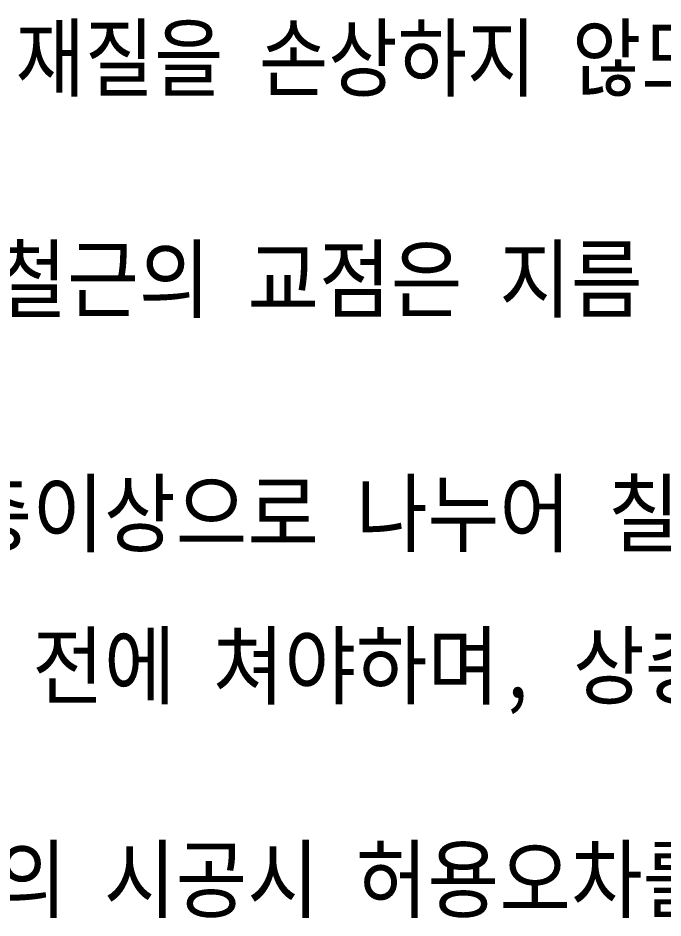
# Model space of a CAD drawing. Extents: x 66955 to 77886, y 5199 to 18578.
# Drawn here: x 68931 to 70597, y 13146 to 15471 of the extents above; entities that cross this region are included whole.
import ezdxf

# ---------------------------------------------------------------- set-up
doc = ezdxf.new("R2010")
doc.units = 0
doc.header["$MEASUREMENT"] = 0
doc.layers.add('TEXT', color=7, linetype='CONTINUOUS')
doc.styles.add('TEXT', font='DotumChe.ttf')

msp = doc.modelspace()

# ---------------------------------------------------------------- texts
at = {"layer": 'TEXT', "style": 'TEXT'}
for s, width, p in [('철근의 가공은 재질을 손상하지 않도록 해야한다. 한번 구부린 철근은 다시 가공해서 써서는 안된다.', 0.87, (67666.163058, 15284.977905)), ('철근조립에서 철근의 교점은 지름 0.9mm 이상의 풀림철선 또는 적당한 클립으로 긴결하여야 한다.', 0.9, (67666.163058, 14713.897494)), ('콘크리트를 2층이상으로 나누어 칠 경우, 상층의 콘크리트 치기는 원칙적으로 하층의 콘크리트가', 0.9, (67666.163058, 14108.626447)), ('굳기 시작하기 전에 쳐야하며, 상층과 하층이 일체가 되도록 시공해야 한다.', 0.9, (67666.163058, 13715.181286)), ('시공자는 교량의 시공시 허용오차를 다음표 이내에 들도록 시공해야 한다.', 0.9, (67666.163058, 13163.838077))]:
    msp.add_text(s, height=163.935484, dxfattribs=dict(at, width=width)).set_placement(p)

doc.saveas('drawing.dxf')
